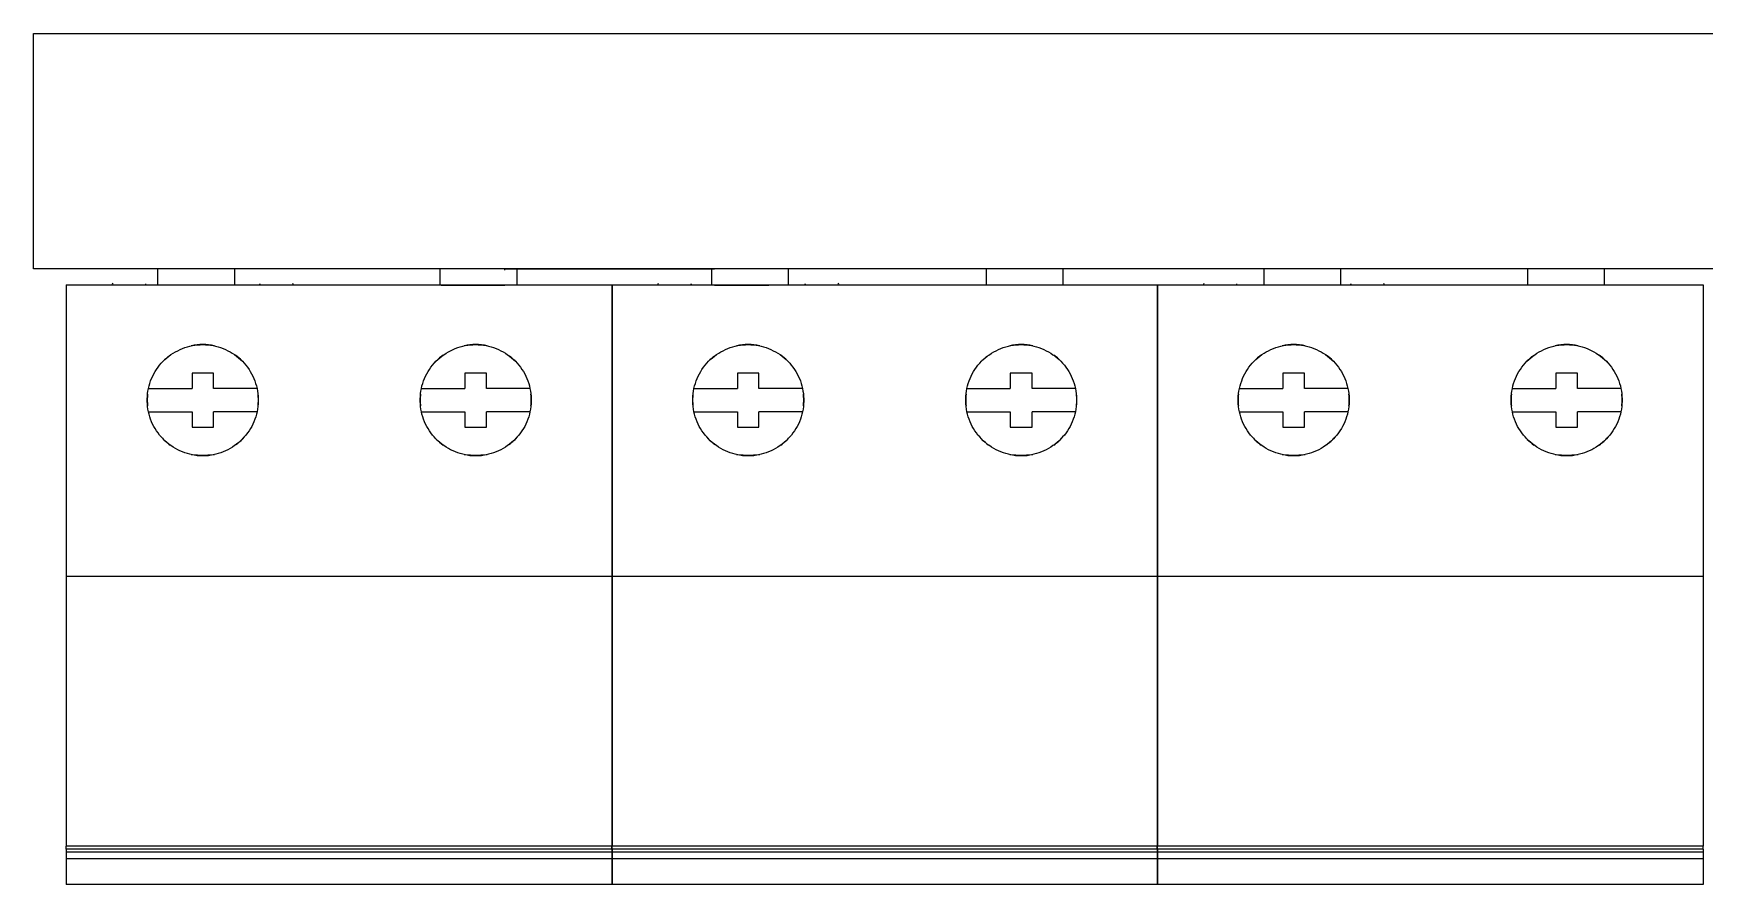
# Model space of a CAD drawing. Header units: millimetres. Extents: x 3609 to 5941, y 2453 to 3731.
# Drawn here: x 4183.7 to 4287.5, y 2608.1 to 2661 of the extents above; entities that cross this region are included whole.
import ezdxf

# ---------------------------------------------------------------- set-up
doc = ezdxf.new("R2010")
doc.units = ezdxf.units.MM

msp = doc.modelspace()

# ---------------------------------------------------------------- linework, layer by layer
for p, q in [((4191.46, 2646.37), (4191.46, 2645.4)), ((4196.23, 2646.36), (4196.23, 2645.4)), ((4209, 2646.37), (4209, 2645.4)), ((4213.02, 2646.31), (4213.02, 2646.38)), ((4213.02, 2646.38), (4226.05, 2646.38)), ((4213.77, 2646.36), (4213.77, 2645.4)), ((4225.87, 2646.37), (4225.87, 2645.4)), ((4230.63, 2646.36), (4230.63, 2645.4)), ((4242.93, 2646.37), (4242.93, 2645.4)), ((4247.69, 2646.36), (4247.69, 2645.4)), ((4260.16, 2646.37), (4260.16, 2645.4)), ((4264.93, 2646.36), (4264.93, 2645.4)), ((4276.54, 2646.39), (4276.54, 2645.41)), ((4281.31, 2646.38), (4281.31, 2645.41)), ((4185.79, 2645.39), (4185.79, 2627.29)), ((4185.79, 2645.39), (4219.69, 2645.39)), ((4188.64, 2645.39), (4188.67, 2645.44)), ((4188.67, 2645.44), (4188.7, 2645.49)), ((4190.72, 2645.45), (4190.7, 2645.39)), ((4197.83, 2645.39), (4197.81, 2645.46)), ((4199.83, 2645.49), (4199.86, 2645.44)), ((4199.86, 2645.44), (4199.89, 2645.39)), ((4209.08, 2645.37), (4213.02, 2645.37)), ((4219.67, 2645.39), (4219.67, 2627.29)), ((4219.67, 2645.39), (4253.57, 2645.39)), ((4219.69, 2645.39), (4219.69, 2627.29)), ((4222.52, 2645.39), (4222.55, 2645.44)), ((4222.55, 2645.44), (4222.58, 2645.49)), ((4224.59, 2645.45), (4224.58, 2645.39)), ((4226.05, 2645.38), (4229.42, 2645.38)), ((4231.71, 2645.39), (4231.69, 2645.46)), ((4233.71, 2645.49), (4233.74, 2645.44)), ((4233.74, 2645.44), (4233.77, 2645.39)), ((4253.55, 2645.39), (4253.55, 2627.29)), ((4253.55, 2645.39), (4287.45, 2645.39)), ((4253.57, 2645.39), (4253.57, 2627.29)), ((4256.39, 2645.39), (4256.43, 2645.44)), ((4256.43, 2645.44), (4256.45, 2645.49)), ((4258.47, 2645.45), (4258.46, 2645.39)), ((4265.59, 2645.39), (4265.57, 2645.46)), ((4267.59, 2645.49), (4267.62, 2645.44)), ((4267.62, 2645.44), (4267.65, 2645.39)), ((4287.45, 2645.39), (4287.45, 2627.29)), ((4193, 2641.44), (4193.16, 2641.49)), ((4193.16, 2641.49), (4193.31, 2641.54)), ((4193.31, 2641.54), (4193.47, 2641.58)), ((4193.47, 2641.58), (4193.62, 2641.62)), ((4193.62, 2641.62), (4193.78, 2641.64)), ((4193.78, 2641.64), (4193.94, 2641.66)), ((4193.94, 2641.66), (4194.1, 2641.67)), ((4194.1, 2641.67), (4194.27, 2641.68)), ((4194.27, 2641.68), (4194.43, 2641.67)), ((4194.43, 2641.67), (4194.59, 2641.66)), ((4194.59, 2641.66), (4194.75, 2641.64)), ((4194.75, 2641.64), (4194.91, 2641.62)), ((4194.91, 2641.62), (4195.06, 2641.58)), ((4195.06, 2641.58), (4195.22, 2641.54)), ((4195.22, 2641.54), (4195.37, 2641.49)), ((4195.37, 2641.49), (4195.53, 2641.44)), ((4209.95, 2641.44), (4210.11, 2641.49)), ((4210.11, 2641.49), (4210.26, 2641.54)), ((4210.26, 2641.54), (4210.42, 2641.58)), ((4210.42, 2641.58), (4210.57, 2641.62)), ((4210.57, 2641.62), (4210.73, 2641.64)), ((4210.73, 2641.64), (4210.89, 2641.66)), ((4210.89, 2641.66), (4211.05, 2641.67)), ((4211.05, 2641.67), (4211.22, 2641.68)), ((4211.22, 2641.68), (4211.38, 2641.67)), ((4211.38, 2641.67), (4211.54, 2641.66)), ((4211.54, 2641.66), (4211.7, 2641.64)), ((4211.7, 2641.64), (4211.86, 2641.62)), ((4211.86, 2641.62), (4212.02, 2641.58)), ((4212.02, 2641.58), (4212.17, 2641.54)), ((4212.17, 2641.54), (4212.33, 2641.49)), ((4212.33, 2641.49), (4212.48, 2641.44)), ((4226.88, 2641.44), (4227.03, 2641.49)), ((4227.03, 2641.49), (4227.19, 2641.54)), ((4227.19, 2641.54), (4227.34, 2641.58)), ((4227.34, 2641.58), (4227.5, 2641.62)), ((4227.5, 2641.62), (4227.66, 2641.64)), ((4227.66, 2641.64), (4227.82, 2641.66)), ((4227.82, 2641.66), (4227.98, 2641.67)), ((4227.98, 2641.67), (4228.14, 2641.68)), ((4228.14, 2641.68), (4228.31, 2641.67)), ((4228.31, 2641.67), (4228.47, 2641.66)), ((4228.47, 2641.66), (4228.63, 2641.64)), ((4228.63, 2641.64), (4228.78, 2641.62)), ((4228.78, 2641.62), (4228.94, 2641.58)), ((4228.94, 2641.58), (4229.1, 2641.54)), ((4229.1, 2641.54), (4229.25, 2641.49)), ((4229.25, 2641.49), (4229.4, 2641.44)), ((4243.83, 2641.44), (4243.98, 2641.49)), ((4243.98, 2641.49), (4244.14, 2641.54)), ((4244.14, 2641.54), (4244.3, 2641.58)), ((4244.3, 2641.58), (4244.45, 2641.62)), ((4244.45, 2641.62), (4244.61, 2641.64)), ((4244.61, 2641.64), (4244.77, 2641.66)), ((4244.77, 2641.66), (4244.93, 2641.67)), ((4244.93, 2641.67), (4245.1, 2641.68)), ((4245.1, 2641.68), (4245.26, 2641.67)), ((4245.26, 2641.67), (4245.42, 2641.66)), ((4245.42, 2641.66), (4245.58, 2641.64)), ((4245.58, 2641.64), (4245.74, 2641.62)), ((4245.74, 2641.62), (4245.89, 2641.58)), ((4245.89, 2641.58), (4246.05, 2641.54)), ((4246.05, 2641.54), (4246.2, 2641.49)), ((4246.2, 2641.49), (4246.36, 2641.44)), ((4260.76, 2641.44), (4260.91, 2641.49)), ((4260.91, 2641.49), (4261.07, 2641.54)), ((4261.07, 2641.54), (4261.22, 2641.58)), ((4261.22, 2641.58), (4261.38, 2641.62)), ((4261.38, 2641.62), (4261.54, 2641.64)), ((4261.54, 2641.64), (4261.7, 2641.66)), ((4261.7, 2641.66), (4261.86, 2641.67)), ((4261.86, 2641.67), (4262.02, 2641.68)), ((4262.02, 2641.68), (4262.18, 2641.67)), ((4262.18, 2641.67), (4262.34, 2641.66)), ((4262.34, 2641.66), (4262.5, 2641.64)), ((4262.5, 2641.64), (4262.66, 2641.62)), ((4262.66, 2641.62), (4262.82, 2641.58)), ((4262.82, 2641.58), (4262.98, 2641.54)), ((4262.98, 2641.54), (4263.13, 2641.49)), ((4263.13, 2641.49), (4263.28, 2641.44)), ((4277.71, 2641.44), (4277.86, 2641.49)), ((4277.86, 2641.49), (4278.02, 2641.54)), ((4278.02, 2641.54), (4278.17, 2641.58)), ((4278.17, 2641.58), (4278.33, 2641.62)), ((4278.33, 2641.62), (4278.49, 2641.64)), ((4278.49, 2641.64), (4278.65, 2641.66)), ((4278.65, 2641.66), (4278.81, 2641.67)), ((4278.81, 2641.67), (4278.97, 2641.68)), ((4278.97, 2641.68), (4279.14, 2641.67)), ((4279.14, 2641.67), (4279.3, 2641.66)), ((4279.3, 2641.66), (4279.46, 2641.64)), ((4279.46, 2641.64), (4279.61, 2641.62)), ((4279.61, 2641.62), (4279.77, 2641.58)), ((4279.77, 2641.58), (4279.93, 2641.54)), ((4279.93, 2641.54), (4280.08, 2641.49)), ((4280.08, 2641.49), (4280.24, 2641.44)), ((4191.59, 2640.4), (4191.69, 2640.52)), ((4191.69, 2640.52), (4191.8, 2640.64)), ((4191.8, 2640.64), (4191.92, 2640.75)), ((4191.92, 2640.75), (4192.04, 2640.86)), ((4192.04, 2640.86), (4192.16, 2640.96)), ((4192.16, 2640.96), (4192.29, 2641.06)), ((4192.29, 2641.06), (4192.43, 2641.14)), ((4192.43, 2641.14), (4192.57, 2641.23)), ((4192.57, 2641.23), (4192.71, 2641.3)), ((4192.71, 2641.3), (4192.86, 2641.37)), ((4192.86, 2641.37), (4193, 2641.44)), ((4195.53, 2641.44), (4195.68, 2641.37)), ((4195.68, 2641.37), (4195.82, 2641.3)), ((4195.82, 2641.3), (4195.96, 2641.23)), ((4195.96, 2641.23), (4196.1, 2641.15)), ((4196.1, 2641.15), (4196.24, 2641.06)), ((4196.24, 2641.06), (4196.37, 2640.96)), ((4196.37, 2640.96), (4196.49, 2640.86)), ((4196.49, 2640.86), (4196.61, 2640.75)), ((4196.61, 2640.75), (4196.73, 2640.64)), ((4196.73, 2640.64), (4196.84, 2640.52)), ((4196.84, 2640.52), (4196.94, 2640.4)), ((4208.54, 2640.4), (4208.64, 2640.52)), ((4208.64, 2640.52), (4208.75, 2640.64)), ((4208.75, 2640.64), (4208.87, 2640.75)), ((4208.87, 2640.75), (4208.99, 2640.86)), ((4208.99, 2640.86), (4209.11, 2640.96)), ((4209.11, 2640.96), (4209.24, 2641.05)), ((4209.24, 2641.05), (4209.38, 2641.14)), ((4209.38, 2641.14), (4209.52, 2641.23)), ((4209.52, 2641.23), (4209.66, 2641.3)), ((4209.66, 2641.3), (4209.81, 2641.37)), ((4209.81, 2641.37), (4209.95, 2641.44)), ((4212.48, 2641.44), (4212.63, 2641.37)), ((4212.63, 2641.37), (4212.78, 2641.3)), ((4212.78, 2641.3), (4212.92, 2641.23)), ((4212.92, 2641.23), (4213.06, 2641.14)), ((4213.06, 2641.14), (4213.19, 2641.05)), ((4213.19, 2641.05), (4213.32, 2640.96)), ((4213.32, 2640.96), (4213.45, 2640.86)), ((4213.45, 2640.86), (4213.57, 2640.75)), ((4213.57, 2640.75), (4213.68, 2640.64)), ((4213.68, 2640.64), (4213.79, 2640.52)), ((4213.79, 2640.52), (4213.9, 2640.4)), ((4225.46, 2640.4), (4225.57, 2640.52)), ((4225.57, 2640.52), (4225.68, 2640.64)), ((4225.68, 2640.64), (4225.79, 2640.75)), ((4225.79, 2640.75), (4225.92, 2640.86)), ((4225.92, 2640.86), (4226.04, 2640.96)), ((4226.04, 2640.96), (4226.17, 2641.06)), ((4226.17, 2641.06), (4226.31, 2641.14)), ((4226.31, 2641.14), (4226.44, 2641.23)), ((4226.44, 2641.23), (4226.59, 2641.3)), ((4226.59, 2641.3), (4226.73, 2641.37)), ((4226.73, 2641.37), (4226.88, 2641.44)), ((4229.4, 2641.44), (4229.55, 2641.37)), ((4229.55, 2641.37), (4229.7, 2641.3)), ((4229.7, 2641.3), (4229.84, 2641.23)), ((4229.84, 2641.23), (4229.98, 2641.15)), ((4229.98, 2641.15), (4230.12, 2641.06)), ((4230.12, 2641.06), (4230.25, 2640.96)), ((4230.25, 2640.96), (4230.37, 2640.86)), ((4230.37, 2640.86), (4230.49, 2640.75)), ((4230.49, 2640.75), (4230.61, 2640.64)), ((4230.61, 2640.64), (4230.72, 2640.52)), ((4230.72, 2640.52), (4230.82, 2640.4)), ((4242.41, 2640.4), (4242.52, 2640.52)), ((4242.52, 2640.52), (4242.63, 2640.64)), ((4242.63, 2640.64), (4242.74, 2640.75)), ((4242.74, 2640.75), (4242.86, 2640.86)), ((4242.86, 2640.86), (4242.99, 2640.96)), ((4242.99, 2640.96), (4243.12, 2641.05)), ((4243.12, 2641.05), (4243.25, 2641.14)), ((4243.25, 2641.14), (4243.39, 2641.23)), ((4243.39, 2641.23), (4243.54, 2641.3)), ((4243.54, 2641.3), (4243.68, 2641.37)), ((4243.68, 2641.37), (4243.83, 2641.44)), ((4246.36, 2641.44), (4246.51, 2641.37)), ((4246.51, 2641.37), (4246.65, 2641.3)), ((4246.65, 2641.3), (4246.8, 2641.23)), ((4246.8, 2641.23), (4246.93, 2641.14)), ((4246.93, 2641.14), (4247.07, 2641.05)), ((4247.07, 2641.05), (4247.2, 2640.96)), ((4247.2, 2640.96), (4247.33, 2640.86)), ((4247.33, 2640.86), (4247.45, 2640.75)), ((4247.45, 2640.75), (4247.56, 2640.64)), ((4247.56, 2640.64), (4247.67, 2640.52)), ((4247.67, 2640.52), (4247.78, 2640.4)), ((4259.34, 2640.4), (4259.45, 2640.52)), ((4259.45, 2640.52), (4259.56, 2640.64)), ((4259.56, 2640.64), (4259.67, 2640.75)), ((4259.67, 2640.75), (4259.79, 2640.86)), ((4259.79, 2640.86), (4259.92, 2640.96)), ((4259.92, 2640.96), (4260.05, 2641.06)), ((4260.05, 2641.06), (4260.18, 2641.14)), ((4260.18, 2641.14), (4260.32, 2641.23)), ((4260.32, 2641.23), (4260.46, 2641.3)), ((4260.46, 2641.3), (4260.61, 2641.37)), ((4260.61, 2641.37), (4260.76, 2641.44)), ((4263.28, 2641.44), (4263.43, 2641.37)), ((4263.43, 2641.37), (4263.58, 2641.3)), ((4263.58, 2641.3), (4263.72, 2641.23)), ((4263.72, 2641.23), (4263.86, 2641.15)), ((4263.86, 2641.15), (4263.99, 2641.06)), ((4263.99, 2641.06), (4264.12, 2640.96)), ((4264.12, 2640.96), (4264.25, 2640.86)), ((4264.25, 2640.86), (4264.37, 2640.75)), ((4264.37, 2640.75), (4264.49, 2640.64)), ((4264.49, 2640.64), (4264.6, 2640.52)), ((4264.6, 2640.52), (4264.7, 2640.4)), ((4276.29, 2640.4), (4276.4, 2640.52)), ((4276.4, 2640.52), (4276.51, 2640.64)), ((4276.51, 2640.64), (4276.62, 2640.75)), ((4276.62, 2640.75), (4276.74, 2640.86)), ((4276.74, 2640.86), (4276.87, 2640.96)), ((4276.87, 2640.96), (4277, 2641.05)), ((4277, 2641.05), (4277.13, 2641.14)), ((4277.13, 2641.14), (4277.27, 2641.23)), ((4277.27, 2641.23), (4277.41, 2641.3)), ((4277.41, 2641.3), (4277.56, 2641.37)), ((4277.56, 2641.37), (4277.71, 2641.44)), ((4280.24, 2641.44), (4280.38, 2641.37)), ((4280.38, 2641.37), (4280.53, 2641.3)), ((4280.53, 2641.3), (4280.67, 2641.23)), ((4280.67, 2641.23), (4280.81, 2641.14)), ((4280.81, 2641.14), (4280.95, 2641.05)), ((4280.95, 2641.05), (4281.08, 2640.96)), ((4281.08, 2640.96), (4281.2, 2640.86)), ((4281.2, 2640.86), (4281.32, 2640.75)), ((4281.32, 2640.75), (4281.44, 2640.64)), ((4281.44, 2640.64), (4281.55, 2640.52)), ((4281.55, 2640.52), (4281.65, 2640.4)), ((4190.98, 2639.27), (4191.03, 2639.42)), ((4191.03, 2639.42), (4191.09, 2639.57)), ((4191.09, 2639.57), (4191.16, 2639.72)), ((4191.16, 2639.72), (4191.23, 2639.86)), ((4191.23, 2639.86), (4191.31, 2640)), ((4191.31, 2640), (4191.39, 2640.14)), ((4191.39, 2640.14), (4191.49, 2640.27)), ((4191.49, 2640.27), (4191.59, 2640.4)), ((4193.6, 2639.9), (4193.6, 2638.95)), ((4194.94, 2639.9), (4193.6, 2639.9)), ((4194.94, 2638.95), (4194.94, 2639.9)), ((4196.94, 2640.4), (4197.04, 2640.27)), ((4197.04, 2640.27), (4197.14, 2640.14)), ((4197.14, 2640.14), (4197.22, 2640)), ((4197.22, 2640), (4197.3, 2639.86)), ((4197.3, 2639.86), (4197.38, 2639.72)), ((4197.38, 2639.72), (4197.44, 2639.57)), ((4197.44, 2639.57), (4197.5, 2639.42)), ((4197.5, 2639.42), (4197.55, 2639.27)), ((4207.93, 2639.26), (4207.98, 2639.42)), ((4207.98, 2639.42), (4208.04, 2639.57)), ((4208.04, 2639.57), (4208.11, 2639.71)), ((4208.11, 2639.71), (4208.18, 2639.86)), ((4208.18, 2639.86), (4208.26, 2640)), ((4208.26, 2640), (4208.34, 2640.13)), ((4208.34, 2640.13), (4208.44, 2640.27)), ((4208.44, 2640.27), (4208.54, 2640.4)), ((4210.55, 2639.9), (4210.55, 2638.95)), ((4211.89, 2639.9), (4210.55, 2639.9)), ((4211.89, 2638.95), (4211.89, 2639.9)), ((4213.9, 2640.4), (4214, 2640.27)), ((4214, 2640.27), (4214.09, 2640.14)), ((4214.09, 2640.14), (4214.18, 2640)), ((4214.18, 2640), (4214.26, 2639.86)), ((4214.26, 2639.86), (4214.33, 2639.71)), ((4214.33, 2639.71), (4214.39, 2639.57)), ((4214.39, 2639.57), (4214.45, 2639.42)), ((4214.45, 2639.42), (4214.51, 2639.27)), ((4224.86, 2639.27), (4224.91, 2639.42)), ((4224.91, 2639.42), (4224.97, 2639.57)), ((4224.97, 2639.57), (4225.03, 2639.72)), ((4225.03, 2639.72), (4225.11, 2639.86)), ((4225.11, 2639.86), (4225.19, 2640)), ((4225.19, 2640), (4225.27, 2640.14)), ((4225.27, 2640.14), (4225.37, 2640.27)), ((4225.37, 2640.27), (4225.46, 2640.4)), ((4227.47, 2639.9), (4227.47, 2638.95)), ((4228.81, 2639.9), (4227.47, 2639.9)), ((4228.81, 2638.95), (4228.81, 2639.9)), ((4230.82, 2640.4), (4230.92, 2640.27)), ((4230.92, 2640.27), (4231.01, 2640.14)), ((4231.01, 2640.14), (4231.1, 2640)), ((4231.1, 2640), (4231.18, 2639.86)), ((4231.18, 2639.86), (4231.25, 2639.72)), ((4231.25, 2639.72), (4231.32, 2639.57)), ((4231.32, 2639.57), (4231.38, 2639.42)), ((4231.38, 2639.42), (4231.43, 2639.27)), ((4241.81, 2639.26), (4241.86, 2639.42)), ((4241.86, 2639.42), (4241.92, 2639.57)), ((4241.92, 2639.57), (4241.98, 2639.71)), ((4241.98, 2639.71), (4242.06, 2639.86)), ((4242.06, 2639.86), (4242.14, 2640)), ((4242.14, 2640), (4242.22, 2640.13)), ((4242.22, 2640.13), (4242.32, 2640.27)), ((4242.32, 2640.27), (4242.41, 2640.4)), ((4244.42, 2639.9), (4244.42, 2638.95)), ((4245.77, 2639.9), (4244.42, 2639.9)), ((4245.77, 2638.95), (4245.77, 2639.9)), ((4247.78, 2640.4), (4247.87, 2640.27)), ((4247.87, 2640.27), (4247.97, 2640.14)), ((4247.97, 2640.14), (4248.05, 2640)), ((4248.05, 2640), (4248.13, 2639.86)), ((4248.13, 2639.86), (4248.21, 2639.71)), ((4248.21, 2639.71), (4248.27, 2639.57)), ((4248.27, 2639.57), (4248.33, 2639.42)), ((4248.33, 2639.42), (4248.38, 2639.27)), ((4258.73, 2639.27), (4258.79, 2639.42)), ((4258.79, 2639.42), (4258.84, 2639.57)), ((4258.84, 2639.57), (4258.91, 2639.72)), ((4258.91, 2639.72), (4258.98, 2639.86)), ((4258.98, 2639.86), (4259.06, 2640)), ((4259.06, 2640), (4259.15, 2640.14)), ((4259.15, 2640.14), (4259.24, 2640.27)), ((4259.24, 2640.27), (4259.34, 2640.4)), ((4261.35, 2639.9), (4261.35, 2638.95)), ((4262.69, 2639.9), (4261.35, 2639.9)), ((4262.69, 2638.95), (4262.69, 2639.9)), ((4264.7, 2640.4), (4264.8, 2640.27)), ((4264.8, 2640.27), (4264.89, 2640.14)), ((4264.89, 2640.14), (4264.98, 2640)), ((4264.98, 2640), (4265.06, 2639.86)), ((4265.06, 2639.86), (4265.13, 2639.72)), ((4265.13, 2639.72), (4265.2, 2639.57)), ((4265.2, 2639.57), (4265.26, 2639.42)), ((4265.26, 2639.42), (4265.31, 2639.27)), ((4275.68, 2639.26), (4275.74, 2639.42)), ((4275.74, 2639.42), (4275.8, 2639.57)), ((4275.8, 2639.57), (4275.86, 2639.71)), ((4275.86, 2639.71), (4275.93, 2639.86)), ((4275.93, 2639.86), (4276.01, 2640)), ((4276.01, 2640), (4276.1, 2640.13)), ((4276.1, 2640.13), (4276.19, 2640.27)), ((4276.19, 2640.27), (4276.29, 2640.4)), ((4278.3, 2639.9), (4278.3, 2638.95)), ((4279.64, 2639.9), (4278.3, 2639.9)), ((4279.64, 2638.95), (4279.64, 2639.9)), ((4281.65, 2640.4), (4281.75, 2640.27)), ((4281.75, 2640.27), (4281.84, 2640.14)), ((4281.84, 2640.14), (4281.93, 2640)), ((4281.93, 2640), (4282.01, 2639.86)), ((4282.01, 2639.86), (4282.08, 2639.71)), ((4282.08, 2639.71), (4282.15, 2639.57)), ((4282.15, 2639.57), (4282.21, 2639.42)), ((4282.21, 2639.42), (4282.26, 2639.27)), ((4190.82, 2638.31), (4190.83, 2638.47)), ((4190.83, 2638.47), (4190.84, 2638.63)), ((4190.84, 2638.63), (4190.86, 2638.79)), ((4190.86, 2638.79), (4190.9, 2638.95)), ((4190.89, 2638.95), (4193.6, 2638.95)), ((4190.9, 2638.95), (4190.93, 2639.11)), ((4190.93, 2639.11), (4190.98, 2639.27)), ((4197.64, 2638.95), (4194.94, 2638.95)), ((4197.55, 2639.27), (4197.6, 2639.11)), ((4197.6, 2639.11), (4197.64, 2638.95)), ((4197.64, 2638.95), (4197.67, 2638.79)), ((4197.67, 2638.79), (4197.69, 2638.63)), ((4197.69, 2638.63), (4197.7, 2638.47)), ((4197.7, 2638.47), (4197.71, 2638.31)), ((4207.77, 2638.31), (4207.78, 2638.47)), ((4207.78, 2638.47), (4207.79, 2638.63)), ((4207.79, 2638.63), (4207.82, 2638.79)), ((4207.82, 2638.79), (4207.85, 2638.95)), ((4207.85, 2638.95), (4207.88, 2639.11)), ((4207.85, 2638.95), (4210.55, 2638.95)), ((4207.88, 2639.11), (4207.93, 2639.26)), ((4214.59, 2638.95), (4211.89, 2638.95)), ((4214.51, 2639.27), (4214.55, 2639.11)), ((4214.55, 2639.11), (4214.59, 2638.95)), ((4214.59, 2638.95), (4214.62, 2638.79)), ((4214.62, 2638.79), (4214.64, 2638.63)), ((4214.64, 2638.63), (4214.66, 2638.47)), ((4214.66, 2638.47), (4214.66, 2638.31)), ((4224.7, 2638.47), (4224.72, 2638.63)), ((4224.7, 2638.31), (4224.7, 2638.47)), ((4224.72, 2638.63), (4224.74, 2638.79)), ((4224.74, 2638.79), (4224.77, 2638.95)), ((4224.77, 2638.95), (4224.81, 2639.11)), ((4224.77, 2638.95), (4227.47, 2638.95)), ((4224.81, 2639.11), (4224.86, 2639.27)), ((4231.52, 2638.95), (4228.81, 2638.95)), ((4231.43, 2639.27), (4231.48, 2639.11)), ((4231.48, 2639.11), (4231.51, 2638.95)), ((4231.51, 2638.95), (4231.54, 2638.79)), ((4231.54, 2638.79), (4231.57, 2638.63)), ((4231.57, 2638.63), (4231.58, 2638.47)), ((4231.58, 2638.47), (4231.59, 2638.31)), ((4241.65, 2638.31), (4241.66, 2638.47)), ((4241.66, 2638.47), (4241.67, 2638.63)), ((4241.67, 2638.63), (4241.69, 2638.79)), ((4241.69, 2638.79), (4241.72, 2638.95)), ((4241.72, 2638.95), (4241.76, 2639.11)), ((4241.72, 2638.95), (4244.42, 2638.95)), ((4241.76, 2639.11), (4241.81, 2639.26)), ((4248.47, 2638.95), (4245.77, 2638.95)), ((4248.38, 2639.27), (4248.43, 2639.11)), ((4248.43, 2639.11), (4248.47, 2638.95)), ((4248.47, 2638.95), (4248.5, 2638.79)), ((4248.5, 2638.79), (4248.52, 2638.63)), ((4248.52, 2638.63), (4248.53, 2638.47)), ((4248.53, 2638.47), (4248.54, 2638.31)), ((4258.57, 2638.31), (4258.58, 2638.47)), ((4258.58, 2638.47), (4258.6, 2638.63)), ((4258.6, 2638.63), (4258.62, 2638.79)), ((4258.62, 2638.79), (4258.65, 2638.95)), ((4258.65, 2638.95), (4258.69, 2639.11)), ((4258.65, 2638.95), (4261.35, 2638.95)), ((4258.69, 2639.11), (4258.73, 2639.27)), ((4265.39, 2638.95), (4262.69, 2638.95)), ((4265.31, 2639.27), (4265.35, 2639.11)), ((4265.35, 2639.11), (4265.39, 2638.95)), ((4265.39, 2638.95), (4265.42, 2638.79)), ((4265.42, 2638.79), (4265.45, 2638.63)), ((4265.45, 2638.63), (4265.46, 2638.47)), ((4265.46, 2638.47), (4265.47, 2638.31)), ((4275.53, 2638.47), (4275.55, 2638.63)), ((4275.53, 2638.31), (4275.53, 2638.47)), ((4275.55, 2638.63), (4275.57, 2638.79)), ((4275.57, 2638.79), (4275.6, 2638.95)), ((4275.6, 2638.95), (4275.64, 2639.11)), ((4275.6, 2638.95), (4278.3, 2638.95)), ((4275.64, 2639.11), (4275.68, 2639.26)), ((4282.34, 2638.95), (4279.64, 2638.95)), ((4282.26, 2639.27), (4282.31, 2639.11)), ((4282.31, 2639.11), (4282.34, 2638.95)), ((4282.34, 2638.95), (4282.37, 2638.79)), ((4282.37, 2638.79), (4282.4, 2638.63)), ((4282.4, 2638.63), (4282.41, 2638.47)), ((4282.41, 2638.47), (4282.42, 2638.31)), ((4190.82, 2638.15), (4190.82, 2638.31)), ((4190.83, 2637.99), (4190.82, 2638.15)), ((4190.84, 2637.83), (4190.83, 2637.99)), ((4190.86, 2637.67), (4190.84, 2637.83)), ((4190.89, 2637.51), (4190.86, 2637.67)), ((4190.93, 2637.35), (4190.89, 2637.51)), ((4190.89, 2637.51), (4193.6, 2637.51)), ((4190.98, 2637.19), (4190.93, 2637.35)), ((4193.6, 2637.51), (4193.6, 2636.55)), ((4197.64, 2637.51), (4194.94, 2637.51)), ((4194.94, 2636.55), (4194.94, 2637.51)), ((4197.6, 2637.35), (4197.56, 2637.19)), ((4197.64, 2637.51), (4197.6, 2637.35)), ((4197.67, 2637.67), (4197.64, 2637.51)), ((4197.69, 2637.83), (4197.67, 2637.67)), ((4197.71, 2637.99), (4197.69, 2637.83)), ((4197.71, 2638.31), (4197.71, 2638.15)), ((4197.71, 2638.15), (4197.71, 2637.99)), ((4207.77, 2638.15), (4207.77, 2638.31)), ((4207.78, 2637.99), (4207.77, 2638.15)), ((4207.79, 2637.83), (4207.78, 2637.99)), ((4207.82, 2637.67), (4207.79, 2637.83)), ((4207.85, 2637.51), (4207.82, 2637.67)), ((4207.88, 2637.35), (4207.85, 2637.51)), ((4207.85, 2637.51), (4210.55, 2637.51)), ((4207.93, 2637.19), (4207.88, 2637.35)), ((4210.55, 2637.51), (4210.55, 2636.55)), ((4214.59, 2637.51), (4211.89, 2637.51)), ((4211.89, 2636.55), (4211.89, 2637.51)), ((4214.55, 2637.35), (4214.51, 2637.19)), ((4214.59, 2637.51), (4214.55, 2637.35)), ((4214.62, 2637.67), (4214.59, 2637.51)), ((4214.64, 2637.83), (4214.62, 2637.67)), ((4214.66, 2637.99), (4214.64, 2637.83)), ((4214.66, 2638.31), (4214.66, 2638.15)), ((4214.66, 2638.15), (4214.66, 2637.99)), ((4224.7, 2638.15), (4224.7, 2638.31)), ((4224.7, 2637.99), (4224.7, 2638.15)), ((4224.72, 2637.83), (4224.7, 2637.99)), ((4224.74, 2637.67), (4224.72, 2637.83)), ((4224.77, 2637.51), (4224.74, 2637.67)), ((4224.81, 2637.35), (4224.77, 2637.51)), ((4224.77, 2637.51), (4227.47, 2637.51)), ((4224.85, 2637.19), (4224.81, 2637.35)), ((4227.47, 2637.51), (4227.47, 2636.55)), ((4231.52, 2637.51), (4228.81, 2637.51)), ((4228.81, 2636.55), (4228.81, 2637.51)), ((4231.48, 2637.35), (4231.43, 2637.19)), ((4231.52, 2637.51), (4231.48, 2637.35)), ((4231.55, 2637.67), (4231.52, 2637.51)), ((4231.57, 2637.83), (4231.55, 2637.67)), ((4231.58, 2637.99), (4231.57, 2637.83)), ((4231.59, 2638.15), (4231.58, 2637.99)), ((4231.59, 2638.31), (4231.59, 2638.15)), ((4241.65, 2638.15), (4241.65, 2638.31)), ((4241.66, 2637.99), (4241.65, 2638.15)), ((4241.67, 2637.83), (4241.66, 2637.99)), ((4241.69, 2637.67), (4241.67, 2637.83)), ((4241.72, 2637.51), (4241.69, 2637.67)), ((4241.76, 2637.35), (4241.72, 2637.51)), ((4241.72, 2637.51), (4244.42, 2637.51)), ((4241.81, 2637.19), (4241.76, 2637.35)), ((4244.42, 2637.51), (4244.42, 2636.55)), ((4248.47, 2637.51), (4245.77, 2637.51)), ((4245.77, 2636.55), (4245.77, 2637.51)), ((4248.43, 2637.35), (4248.38, 2637.19)), ((4248.47, 2637.51), (4248.43, 2637.35)), ((4248.5, 2637.67), (4248.47, 2637.51)), ((4248.52, 2637.83), (4248.5, 2637.67)), ((4248.53, 2637.99), (4248.52, 2637.83)), ((4248.54, 2638.15), (4248.53, 2637.99)), ((4248.54, 2638.31), (4248.54, 2638.15)), ((4258.57, 2638.15), (4258.57, 2638.31)), ((4258.58, 2637.99), (4258.57, 2638.15)), ((4258.6, 2637.83), (4258.58, 2637.99)), ((4258.62, 2637.67), (4258.6, 2637.83)), ((4258.65, 2637.51), (4258.62, 2637.67)), ((4258.69, 2637.35), (4258.65, 2637.51)), ((4258.65, 2637.51), (4261.35, 2637.51)), ((4258.73, 2637.19), (4258.69, 2637.35)), ((4261.35, 2637.51), (4261.35, 2636.55)), ((4265.39, 2637.51), (4262.69, 2637.51)), ((4262.69, 2636.55), (4262.69, 2637.51)), ((4265.36, 2637.35), (4265.31, 2637.19)), ((4265.39, 2637.51), (4265.36, 2637.35)), ((4265.42, 2637.67), (4265.39, 2637.51)), ((4265.45, 2637.83), (4265.42, 2637.67)), ((4265.46, 2637.99), (4265.45, 2637.83)), ((4265.47, 2638.15), (4265.46, 2637.99)), ((4265.47, 2638.31), (4265.47, 2638.15)), ((4275.53, 2638.15), (4275.53, 2638.31)), ((4275.53, 2637.99), (4275.53, 2638.15)), ((4275.55, 2637.83), (4275.53, 2637.99)), ((4275.57, 2637.67), (4275.55, 2637.83)), ((4275.6, 2637.51), (4275.57, 2637.67)), ((4275.64, 2637.35), (4275.6, 2637.51)), ((4275.6, 2637.51), (4278.3, 2637.51)), ((4275.68, 2637.19), (4275.64, 2637.35)), ((4278.3, 2637.51), (4278.3, 2636.55)), ((4282.34, 2637.51), (4279.64, 2637.51)), ((4279.64, 2636.55), (4279.64, 2637.51)), ((4282.31, 2637.35), (4282.26, 2637.19)), ((4282.34, 2637.51), (4282.31, 2637.35)), ((4282.37, 2637.67), (4282.34, 2637.51)), ((4282.4, 2637.83), (4282.37, 2637.67)), ((4282.41, 2637.99), (4282.4, 2637.83)), ((4282.42, 2638.15), (4282.41, 2637.99)), ((4282.42, 2638.31), (4282.42, 2638.15)), ((4191.03, 2637.04), (4190.98, 2637.19)), ((4191.09, 2636.89), (4191.03, 2637.04)), ((4191.15, 2636.74), (4191.09, 2636.89)), ((4191.23, 2636.6), (4191.15, 2636.74)), ((4191.31, 2636.46), (4191.23, 2636.6)), ((4191.39, 2636.32), (4191.31, 2636.46)), ((4191.49, 2636.19), (4191.39, 2636.32)), ((4193.6, 2636.55), (4194.94, 2636.55)), ((4197.14, 2636.32), (4197.05, 2636.19)), ((4197.23, 2636.46), (4197.14, 2636.32)), ((4197.31, 2636.6), (4197.23, 2636.46)), ((4197.38, 2636.74), (4197.31, 2636.6)), ((4197.44, 2636.89), (4197.38, 2636.74)), ((4197.5, 2637.04), (4197.44, 2636.89)), ((4197.56, 2637.19), (4197.5, 2637.04)), ((4207.98, 2637.04), (4207.93, 2637.19)), ((4208.04, 2636.89), (4207.98, 2637.04)), ((4208.11, 2636.74), (4208.04, 2636.89)), ((4208.18, 2636.6), (4208.11, 2636.74)), ((4208.26, 2636.46), (4208.18, 2636.6)), ((4208.34, 2636.32), (4208.26, 2636.46)), ((4208.44, 2636.19), (4208.34, 2636.32)), ((4210.55, 2636.55), (4211.89, 2636.55)), ((4214.09, 2636.32), (4214, 2636.19)), ((4214.18, 2636.46), (4214.09, 2636.32)), ((4214.26, 2636.6), (4214.18, 2636.46)), ((4214.33, 2636.74), (4214.26, 2636.6)), ((4214.4, 2636.89), (4214.33, 2636.74)), ((4214.45, 2637.04), (4214.4, 2636.89)), ((4214.51, 2637.19), (4214.45, 2637.04)), ((4224.91, 2637.04), (4224.85, 2637.19)), ((4224.97, 2636.89), (4224.91, 2637.04)), ((4225.03, 2636.74), (4224.97, 2636.89)), ((4225.1, 2636.6), (4225.03, 2636.74)), ((4225.18, 2636.46), (4225.1, 2636.6)), ((4225.27, 2636.32), (4225.18, 2636.46)), ((4225.36, 2636.19), (4225.27, 2636.32)), ((4227.47, 2636.55), (4228.81, 2636.55)), ((4231.02, 2636.32), (4230.92, 2636.19)), ((4231.1, 2636.46), (4231.02, 2636.32)), ((4231.18, 2636.6), (4231.1, 2636.46)), ((4231.26, 2636.74), (4231.18, 2636.6)), ((4231.32, 2636.89), (4231.26, 2636.74)), ((4231.38, 2637.04), (4231.32, 2636.89)), ((4231.43, 2637.19), (4231.38, 2637.04)), ((4241.86, 2637.04), (4241.81, 2637.19)), ((4241.92, 2636.89), (4241.86, 2637.04)), ((4241.98, 2636.74), (4241.92, 2636.89)), ((4242.06, 2636.6), (4241.98, 2636.74)), ((4242.14, 2636.46), (4242.06, 2636.6)), ((4242.22, 2636.32), (4242.14, 2636.46)), ((4242.32, 2636.19), (4242.22, 2636.32)), ((4244.42, 2636.55), (4245.77, 2636.55)), ((4247.97, 2636.32), (4247.88, 2636.19)), ((4248.05, 2636.46), (4247.97, 2636.32)), ((4248.13, 2636.6), (4248.05, 2636.46)), ((4248.21, 2636.74), (4248.13, 2636.6)), ((4248.27, 2636.89), (4248.21, 2636.74)), ((4248.33, 2637.04), (4248.27, 2636.89)), ((4248.38, 2637.19), (4248.33, 2637.04)), ((4258.78, 2637.04), (4258.73, 2637.19)), ((4258.84, 2636.89), (4258.78, 2637.04)), ((4258.91, 2636.74), (4258.84, 2636.89)), ((4258.98, 2636.6), (4258.91, 2636.74)), ((4259.06, 2636.46), (4258.98, 2636.6)), ((4259.15, 2636.32), (4259.06, 2636.46)), ((4259.24, 2636.19), (4259.15, 2636.32)), ((4261.35, 2636.55), (4262.69, 2636.55)), ((4264.89, 2636.32), (4264.8, 2636.19)), ((4264.98, 2636.46), (4264.89, 2636.32)), ((4265.06, 2636.6), (4264.98, 2636.46)), ((4265.13, 2636.74), (4265.06, 2636.6)), ((4265.2, 2636.89), (4265.13, 2636.74)), ((4265.26, 2637.04), (4265.2, 2636.89)), ((4265.31, 2637.19), (4265.26, 2637.04)), ((4275.74, 2637.04), (4275.68, 2637.19)), ((4275.8, 2636.89), (4275.74, 2637.04)), ((4275.86, 2636.74), (4275.8, 2636.89)), ((4275.93, 2636.6), (4275.86, 2636.74)), ((4276.01, 2636.46), (4275.93, 2636.6)), ((4276.1, 2636.32), (4276.01, 2636.46)), ((4276.19, 2636.19), (4276.1, 2636.32)), ((4278.3, 2636.55), (4279.64, 2636.55)), ((4281.85, 2636.32), (4281.75, 2636.19)), ((4281.93, 2636.46), (4281.85, 2636.32)), ((4282.01, 2636.6), (4281.93, 2636.46)), ((4282.09, 2636.74), (4282.01, 2636.6)), ((4282.15, 2636.89), (4282.09, 2636.74)), ((4282.21, 2637.04), (4282.15, 2636.89)), ((4282.26, 2637.19), (4282.21, 2637.04)), ((4191.58, 2636.06), (4191.49, 2636.19)), ((4191.69, 2635.94), (4191.58, 2636.06)), ((4191.8, 2635.82), (4191.69, 2635.94)), ((4191.92, 2635.71), (4191.8, 2635.82)), ((4192.04, 2635.6), (4191.92, 2635.71)), ((4192.16, 2635.5), (4192.04, 2635.6)), ((4192.29, 2635.4), (4192.16, 2635.5)), ((4192.43, 2635.31), (4192.29, 2635.4)), ((4192.57, 2635.23), (4192.43, 2635.31)), ((4192.71, 2635.15), (4192.57, 2635.23)), ((4195.97, 2635.23), (4195.82, 2635.15)), ((4196.11, 2635.31), (4195.97, 2635.23)), ((4196.24, 2635.4), (4196.11, 2635.31)), ((4196.37, 2635.5), (4196.24, 2635.4)), ((4196.5, 2635.6), (4196.37, 2635.5)), ((4196.62, 2635.71), (4196.5, 2635.6)), ((4196.73, 2635.82), (4196.62, 2635.71)), ((4196.84, 2635.94), (4196.73, 2635.82)), ((4196.95, 2636.06), (4196.84, 2635.94)), ((4197.05, 2636.19), (4196.95, 2636.06)), ((4208.54, 2636.06), (4208.44, 2636.19)), ((4208.64, 2635.94), (4208.54, 2636.06)), ((4208.75, 2635.82), (4208.64, 2635.94)), ((4208.87, 2635.71), (4208.75, 2635.82)), ((4208.99, 2635.6), (4208.87, 2635.71)), ((4209.11, 2635.5), (4208.99, 2635.6)), ((4209.24, 2635.4), (4209.11, 2635.5)), ((4209.38, 2635.31), (4209.24, 2635.4)), ((4209.52, 2635.23), (4209.38, 2635.31)), ((4209.66, 2635.15), (4209.52, 2635.23)), ((4212.92, 2635.23), (4212.78, 2635.15)), ((4213.06, 2635.31), (4212.92, 2635.23)), ((4213.19, 2635.4), (4213.06, 2635.31)), ((4213.32, 2635.5), (4213.19, 2635.4)), ((4213.45, 2635.6), (4213.32, 2635.5)), ((4213.57, 2635.71), (4213.45, 2635.6)), ((4213.68, 2635.82), (4213.57, 2635.71)), ((4213.79, 2635.94), (4213.68, 2635.82)), ((4213.9, 2636.06), (4213.79, 2635.94)), ((4214, 2636.19), (4213.9, 2636.06)), ((4225.46, 2636.06), (4225.36, 2636.19)), ((4225.57, 2635.94), (4225.46, 2636.06)), ((4225.68, 2635.82), (4225.57, 2635.94)), ((4225.79, 2635.71), (4225.68, 2635.82)), ((4225.91, 2635.6), (4225.79, 2635.71)), ((4226.04, 2635.5), (4225.91, 2635.6)), ((4226.17, 2635.4), (4226.04, 2635.5)), ((4226.3, 2635.31), (4226.17, 2635.4)), ((4226.44, 2635.23), (4226.3, 2635.31)), ((4226.59, 2635.15), (4226.44, 2635.23)), ((4229.84, 2635.23), (4229.7, 2635.15)), ((4229.98, 2635.31), (4229.84, 2635.23)), ((4230.12, 2635.4), (4229.98, 2635.31)), ((4230.25, 2635.5), (4230.12, 2635.4)), ((4230.37, 2635.6), (4230.25, 2635.5)), ((4230.49, 2635.71), (4230.37, 2635.6)), ((4230.61, 2635.82), (4230.49, 2635.71)), ((4230.72, 2635.94), (4230.61, 2635.82)), ((4230.83, 2636.06), (4230.72, 2635.94)), ((4230.92, 2636.19), (4230.83, 2636.06)), ((4242.41, 2636.06), (4242.32, 2636.19)), ((4242.52, 2635.94), (4242.41, 2636.06)), ((4242.63, 2635.82), (4242.52, 2635.94)), ((4242.74, 2635.71), (4242.63, 2635.82)), ((4242.87, 2635.6), (4242.74, 2635.71)), ((4242.99, 2635.5), (4242.87, 2635.6)), ((4243.12, 2635.4), (4242.99, 2635.5)), ((4243.26, 2635.31), (4243.12, 2635.4)), ((4243.39, 2635.23), (4243.26, 2635.31)), ((4243.54, 2635.15), (4243.39, 2635.23)), ((4246.8, 2635.23), (4246.65, 2635.15)), ((4246.93, 2635.31), (4246.8, 2635.23)), ((4247.07, 2635.4), (4246.93, 2635.31)), ((4247.2, 2635.5), (4247.07, 2635.4)), ((4247.33, 2635.6), (4247.2, 2635.5)), ((4247.45, 2635.71), (4247.33, 2635.6)), ((4247.56, 2635.82), (4247.45, 2635.71)), ((4247.67, 2635.94), (4247.56, 2635.82)), ((4247.78, 2636.06), (4247.67, 2635.94)), ((4247.88, 2636.19), (4247.78, 2636.06)), ((4259.34, 2636.06), (4259.24, 2636.19)), ((4259.45, 2635.94), (4259.34, 2636.06)), ((4259.56, 2635.82), (4259.45, 2635.94)), ((4259.67, 2635.71), (4259.56, 2635.82)), ((4259.79, 2635.6), (4259.67, 2635.71)), ((4259.92, 2635.5), (4259.79, 2635.6)), ((4260.05, 2635.4), (4259.92, 2635.5)), ((4260.18, 2635.31), (4260.05, 2635.4)), ((4260.32, 2635.23), (4260.18, 2635.31)), ((4260.46, 2635.15), (4260.32, 2635.23)), ((4263.72, 2635.23), (4263.58, 2635.15)), ((4263.86, 2635.31), (4263.72, 2635.23)), ((4264, 2635.4), (4263.86, 2635.31)), ((4264.13, 2635.5), (4264, 2635.4)), ((4264.25, 2635.6), (4264.13, 2635.5)), ((4264.37, 2635.71), (4264.25, 2635.6)), ((4264.49, 2635.82), (4264.37, 2635.71)), ((4264.6, 2635.94), (4264.49, 2635.82)), ((4264.7, 2636.06), (4264.6, 2635.94)), ((4264.8, 2636.19), (4264.7, 2636.06)), ((4276.29, 2636.06), (4276.19, 2636.19)), ((4276.4, 2635.94), (4276.29, 2636.06)), ((4276.51, 2635.82), (4276.4, 2635.94)), ((4276.62, 2635.71), (4276.51, 2635.82)), ((4276.74, 2635.6), (4276.62, 2635.71)), ((4276.87, 2635.5), (4276.74, 2635.6)), ((4277, 2635.4), (4276.87, 2635.5)), ((4277.13, 2635.31), (4277, 2635.4)), ((4277.27, 2635.23), (4277.13, 2635.31)), ((4277.42, 2635.15), (4277.27, 2635.23)), ((4280.67, 2635.23), (4280.53, 2635.15)), ((4280.81, 2635.31), (4280.67, 2635.23)), ((4280.95, 2635.4), (4280.81, 2635.31)), ((4281.08, 2635.5), (4280.95, 2635.4)), ((4281.2, 2635.6), (4281.08, 2635.5)), ((4281.32, 2635.71), (4281.2, 2635.6)), ((4281.44, 2635.82), (4281.32, 2635.71)), ((4281.55, 2635.94), (4281.44, 2635.82)), ((4281.65, 2636.06), (4281.55, 2635.94)), ((4281.75, 2636.19), (4281.65, 2636.06)), ((4192.85, 2635.08), (4192.71, 2635.15)), ((4193, 2635.02), (4192.85, 2635.08)), ((4193.16, 2634.96), (4193, 2635.02)), ((4193.31, 2634.92), (4193.16, 2634.96)), ((4193.47, 2634.87), (4193.31, 2634.92)), ((4193.62, 2634.84), (4193.47, 2634.87)), ((4193.78, 2634.81), (4193.62, 2634.84)), ((4193.94, 2634.8), (4193.78, 2634.81)), ((4194.1, 2634.78), (4193.94, 2634.8)), ((4194.27, 2634.78), (4194.1, 2634.78)), ((4194.43, 2634.78), (4194.27, 2634.78)), ((4194.59, 2634.8), (4194.43, 2634.78)), ((4194.75, 2634.81), (4194.59, 2634.8)), ((4194.91, 2634.84), (4194.75, 2634.81)), ((4195.07, 2634.87), (4194.91, 2634.84)), ((4195.22, 2634.92), (4195.07, 2634.87)), ((4195.38, 2634.96), (4195.22, 2634.92)), ((4195.53, 2635.02), (4195.38, 2634.96)), ((4195.68, 2635.08), (4195.53, 2635.02)), ((4195.82, 2635.15), (4195.68, 2635.08)), ((4209.81, 2635.08), (4209.66, 2635.15)), ((4209.96, 2635.02), (4209.81, 2635.08)), ((4210.11, 2634.96), (4209.96, 2635.02)), ((4210.26, 2634.92), (4210.11, 2634.96)), ((4210.42, 2634.87), (4210.26, 2634.92)), ((4210.58, 2634.84), (4210.42, 2634.87)), ((4210.73, 2634.81), (4210.58, 2634.84)), ((4210.89, 2634.8), (4210.73, 2634.81)), ((4211.05, 2634.78), (4210.89, 2634.8)), ((4211.22, 2634.78), (4211.05, 2634.78)), ((4211.38, 2634.78), (4211.22, 2634.78)), ((4211.54, 2634.8), (4211.38, 2634.78)), ((4211.7, 2634.81), (4211.54, 2634.8)), ((4211.86, 2634.84), (4211.7, 2634.81)), ((4212.02, 2634.87), (4211.86, 2634.84)), ((4212.17, 2634.92), (4212.02, 2634.87)), ((4212.33, 2634.96), (4212.17, 2634.92)), ((4212.48, 2635.02), (4212.33, 2634.96)), ((4212.63, 2635.08), (4212.48, 2635.02)), ((4212.78, 2635.15), (4212.63, 2635.08)), ((4226.73, 2635.08), (4226.59, 2635.15)), ((4226.88, 2635.02), (4226.73, 2635.08)), ((4227.03, 2634.96), (4226.88, 2635.02)), ((4227.19, 2634.92), (4227.03, 2634.96)), ((4227.34, 2634.87), (4227.19, 2634.92)), ((4227.5, 2634.84), (4227.34, 2634.87)), ((4227.66, 2634.81), (4227.5, 2634.84)), ((4227.82, 2634.8), (4227.66, 2634.81)), ((4227.98, 2634.78), (4227.82, 2634.8)), ((4228.14, 2634.78), (4227.98, 2634.78)), ((4228.31, 2634.78), (4228.14, 2634.78)), ((4228.47, 2634.8), (4228.31, 2634.78)), ((4228.63, 2634.81), (4228.47, 2634.8)), ((4228.79, 2634.84), (4228.63, 2634.81)), ((4228.94, 2634.87), (4228.79, 2634.84)), ((4229.1, 2634.92), (4228.94, 2634.87)), ((4229.25, 2634.96), (4229.1, 2634.92)), ((4229.41, 2635.02), (4229.25, 2634.96)), ((4229.56, 2635.08), (4229.41, 2635.02)), ((4229.7, 2635.15), (4229.56, 2635.08)), ((4243.68, 2635.08), (4243.54, 2635.15)), ((4243.83, 2635.02), (4243.68, 2635.08)), ((4243.99, 2634.96), (4243.83, 2635.02)), ((4244.14, 2634.92), (4243.99, 2634.96)), ((4244.3, 2634.87), (4244.14, 2634.92)), ((4244.45, 2634.84), (4244.3, 2634.87)), ((4244.61, 2634.81), (4244.45, 2634.84)), ((4244.77, 2634.8), (4244.61, 2634.81)), ((4244.93, 2634.78), (4244.77, 2634.8)), ((4245.1, 2634.78), (4244.93, 2634.78)), ((4245.26, 2634.78), (4245.1, 2634.78)), ((4245.42, 2634.8), (4245.26, 2634.78)), ((4245.58, 2634.81), (4245.42, 2634.8)), ((4245.74, 2634.84), (4245.58, 2634.81)), ((4245.89, 2634.87), (4245.74, 2634.84)), ((4246.05, 2634.92), (4245.89, 2634.87)), ((4246.2, 2634.96), (4246.05, 2634.92)), ((4246.36, 2635.02), (4246.2, 2634.96)), ((4246.51, 2635.08), (4246.36, 2635.02)), ((4246.65, 2635.15), (4246.51, 2635.08)), ((4260.61, 2635.08), (4260.46, 2635.15)), ((4260.76, 2635.02), (4260.61, 2635.08)), ((4260.91, 2634.96), (4260.76, 2635.02)), ((4261.07, 2634.92), (4260.91, 2634.96)), ((4261.22, 2634.87), (4261.07, 2634.92)), ((4261.38, 2634.84), (4261.22, 2634.87)), ((4261.54, 2634.81), (4261.38, 2634.84)), ((4261.7, 2634.8), (4261.54, 2634.81)), ((4261.86, 2634.78), (4261.7, 2634.8)), ((4262.02, 2634.78), (4261.86, 2634.78)), ((4262.18, 2634.78), (4262.02, 2634.78)), ((4262.35, 2634.8), (4262.18, 2634.78)), ((4262.51, 2634.81), (4262.35, 2634.8)), ((4262.66, 2634.84), (4262.51, 2634.81)), ((4262.82, 2634.87), (4262.66, 2634.84)), ((4262.98, 2634.92), (4262.82, 2634.87)), ((4263.13, 2634.96), (4262.98, 2634.92)), ((4263.28, 2635.02), (4263.13, 2634.96)), ((4263.43, 2635.08), (4263.28, 2635.02)), ((4263.58, 2635.15), (4263.43, 2635.08)), ((4277.56, 2635.08), (4277.42, 2635.15)), ((4277.71, 2635.02), (4277.56, 2635.08)), ((4277.86, 2634.96), (4277.71, 2635.02)), ((4278.02, 2634.92), (4277.86, 2634.96)), ((4278.17, 2634.87), (4278.02, 2634.92)), ((4278.33, 2634.84), (4278.17, 2634.87)), ((4278.49, 2634.81), (4278.33, 2634.84)), ((4278.65, 2634.8), (4278.49, 2634.81)), ((4278.81, 2634.78), (4278.65, 2634.8)), ((4278.97, 2634.78), (4278.81, 2634.78)), ((4279.14, 2634.78), (4278.97, 2634.78)), ((4279.3, 2634.8), (4279.14, 2634.78)), ((4279.46, 2634.81), (4279.3, 2634.8)), ((4279.61, 2634.84), (4279.46, 2634.81)), ((4279.77, 2634.87), (4279.61, 2634.84)), ((4279.93, 2634.92), (4279.77, 2634.87)), ((4280.08, 2634.96), (4279.93, 2634.92)), ((4280.23, 2635.02), (4280.08, 2634.96)), ((4280.38, 2635.08), (4280.23, 2635.02)), ((4280.53, 2635.15), (4280.38, 2635.08)), ((4185.79, 2627.29), (4185.79, 2610.53)), ((4185.79, 2627.29), (4219.69, 2627.29)), ((4219.67, 2627.29), (4219.67, 2610.53)), ((4219.67, 2627.29), (4253.57, 2627.29)), ((4219.69, 2627.29), (4219.69, 2610.53)), ((4253.55, 2627.29), (4253.55, 2610.53)), ((4253.55, 2627.29), (4287.45, 2627.29)), ((4253.57, 2627.29), (4253.57, 2610.53)), ((4287.45, 2627.29), (4287.45, 2610.53)), ((4185.79, 2610.34), (4185.79, 2610.53)), ((4219.69, 2610.53), (4185.79, 2610.53)), ((4219.69, 2610.34), (4185.79, 2610.34)), ((4185.79, 2610.34), (4185.79, 2610.15)), ((4219.67, 2610.34), (4219.67, 2610.53)), ((4253.57, 2610.53), (4219.67, 2610.53)), ((4253.57, 2610.34), (4219.67, 2610.34)), ((4219.67, 2610.34), (4219.67, 2610.15)), ((4219.69, 2610.34), (4219.69, 2610.53)), ((4219.69, 2610.34), (4219.69, 2610.15)), ((4253.55, 2610.34), (4253.55, 2610.53)), ((4287.45, 2610.53), (4253.55, 2610.53)), ((4287.45, 2610.34), (4253.55, 2610.34)), ((4253.55, 2610.34), (4253.55, 2610.15)), ((4253.57, 2610.34), (4253.57, 2610.53)), ((4253.57, 2610.34), (4253.57, 2610.15)), ((4287.45, 2610.34), (4287.45, 2610.53)), ((4287.45, 2610.34), (4287.45, 2610.15)), ((4185.79, 2610.15), (4185.79, 2609.74)), ((4219.69, 2610.15), (4185.79, 2610.15)), ((4219.69, 2609.74), (4185.79, 2609.74)), ((4185.79, 2609.74), (4185.79, 2608.13)), ((4219.67, 2610.15), (4219.67, 2609.74)), ((4253.57, 2610.15), (4219.67, 2610.15)), ((4253.57, 2609.74), (4219.67, 2609.74)), ((4219.67, 2609.74), (4219.67, 2608.13)), ((4219.69, 2610.15), (4219.69, 2609.74)), ((4219.69, 2609.74), (4219.69, 2608.13)), ((4253.55, 2610.15), (4253.55, 2609.74)), ((4287.45, 2610.15), (4253.55, 2610.15)), ((4287.45, 2609.74), (4253.55, 2609.74)), ((4253.55, 2609.74), (4253.55, 2608.13)), ((4253.57, 2610.15), (4253.57, 2609.74)), ((4253.57, 2609.74), (4253.57, 2608.13)), ((4287.45, 2610.15), (4287.45, 2609.74)), ((4287.45, 2609.74), (4287.45, 2608.13)), ((4219.69, 2608.13), (4185.79, 2608.13)), ((4253.57, 2608.13), (4219.67, 2608.13)), ((4287.45, 2608.13), (4253.55, 2608.13))]:
    msp.add_line(p, q)
msp.add_lwpolyline([(4183.75, 2661.01), (4369.68, 2661.01), (4369.68, 2646.38), (4183.75, 2646.38)], close=True)
for centre, start, end in [((4194.27, 2638.23), 78.0278, 101.9798), ((4211.22, 2638.23), 78.0159, 101.9902), ((4228.14, 2638.23), 78.0278, 101.9798), ((4245.1, 2638.23), 78.0159, 101.9902), ((4262.02, 2638.23), 78.0278, 101.9798), ((4278.97, 2638.23), 78.0159, 101.9902), ((4194.27, 2638.23), 125.9801, 137.956), ((4194.27, 2638.23), 45.0562, 54.0288), ((4211.22, 2638.23), 126.0209, 138.0021), ((4211.22, 2638.23), 41.9891, 53.9845), ((4228.14, 2638.23), 125.9801, 137.956), ((4228.14, 2638.23), 45.0562, 54.0288), ((4245.1, 2638.23), 126.0209, 138.0021), ((4245.1, 2638.23), 41.9891, 53.9845), ((4262.02, 2638.23), 125.9801, 137.956), ((4262.02, 2638.23), 45.0562, 54.0288), ((4278.97, 2638.23), 126.0209, 138.0021), ((4278.97, 2638.23), 41.9891, 53.9845), ((4194.27, 2638.23), 173.9765, 180), ((4194.27, 2638.23), 0, 6.0448), ((4211.22, 2638.23), 174.0099, 180), ((4211.22, 2638.23), 0, 6.0268), ((4228.14, 2638.23), 173.9765, 180), ((4228.14, 2638.23), 0, 6.0448), ((4245.1, 2638.23), 174.0099, 180), ((4245.1, 2638.23), 0, 6.0268), ((4262.02, 2638.23), 173.9765, 180), ((4262.02, 2638.23), 0, 6.0448), ((4278.97, 2638.23), 174.0099, 180), ((4278.97, 2638.23), 0, 6.0268), ((4194.27, 2638.23), 180, 185.9535), ((4194.27, 2638.23), 354.0674, 0), ((4211.22, 2638.23), 180, 185.9818), ((4211.22, 2638.23), 354.0547, 0), ((4228.14, 2638.23), 180, 185.9535), ((4228.14, 2638.23), 354.0674, 0), ((4245.1, 2638.23), 180, 185.9818), ((4245.1, 2638.23), 354.0547, 0), ((4262.02, 2638.23), 180, 185.9535), ((4262.02, 2638.23), 354.0674, 0), ((4278.97, 2638.23), 180, 185.9818), ((4278.97, 2638.23), 354.0547, 0), ((4194.27, 2638.23), 221.9765, 233.9927), ((4194.27, 2638.23), 306.0176, 318.0119), ((4211.22, 2638.23), 225.0047, 233.99), ((4211.22, 2638.23), 306.0184, 318.011), ((4228.14, 2638.23), 221.9765, 233.9927), ((4228.14, 2638.23), 306.0176, 318.0119), ((4245.1, 2638.23), 225.0047, 233.99), ((4245.1, 2638.23), 306.0184, 318.011), ((4262.02, 2638.23), 221.9765, 233.9927), ((4262.02, 2638.23), 306.0176, 318.0119), ((4278.97, 2638.23), 225.0047, 233.99), ((4278.97, 2638.23), 306.0184, 318.011), ((4194.27, 2638.23), 258.0219, 281.9848), ((4211.22, 2638.23), 258.0222, 281.9839), ((4228.14, 2638.23), 258.0219, 281.9848), ((4245.1, 2638.23), 258.0222, 281.9839), ((4262.02, 2638.23), 258.0219, 281.9848), ((4278.97, 2638.23), 258.0222, 281.9839)]:
    msp.add_arc(centre, 3.45, start, end)

doc.saveas('drawing.dxf')
